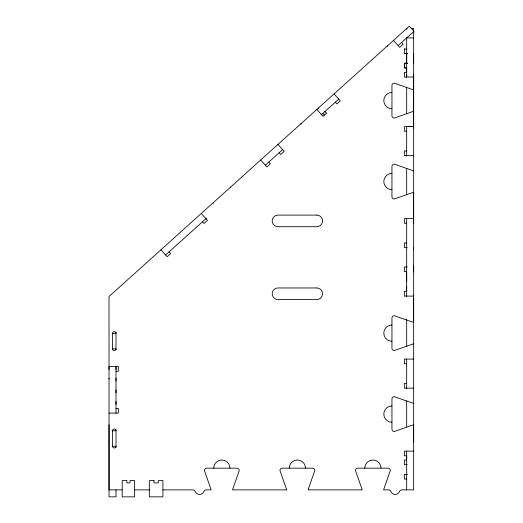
<?xml version="1.0" encoding="UTF-8"?>
<svg xmlns="http://www.w3.org/2000/svg" width="523" height="523" viewBox="0 0 523 523"><rect width="100%" height="100%" fill="white"/><g stroke="black" fill="none" stroke-linecap="round" stroke-linejoin="round"><path stroke-width="0.78" d="M109.026 424.807L109.026 489.874L122.205 489.874M109.026 379.07L109.026 378.299M109.026 369.486L109.026 366.577L118.329 366.577L118.329 371.225L116.001 371.225M116.001 404.364L116.001 401.455M116.001 392.734L116.001 389.831M116.001 381.11L116.001 378.201M116.001 369.486L116.001 366.577M406.665 76.986L406.665 74.547M406.665 63.42L406.665 53.732M413.647 271.875L413.647 265.821M413.647 248.863L413.647 247.497M413.647 223.432L413.647 192.346A2.327 2.327 0 0 0 412.98 192.444L394.264 198.995A2.327 2.327 0 0 1 391.943 196.668L391.943 166.438A2.327 2.327 0 0 1 394.264 164.117L412.98 170.661A2.327 2.327 0 0 0 413.647 170.76M413.647 128.357L413.647 74.547M413.647 63.1L413.647 53.411M413.647 442.19L413.647 424.885A2.321 2.321 0 0 0 412.98 424.977L394.264 431.527A2.327 2.327 0 0 1 391.943 429.2L391.943 398.971A2.327 2.327 0 0 1 394.264 396.65L412.98 403.2A2.327 2.327 0 0 0 413.647 403.292M165.614 254.969L206.52 218.143M265.213 165.294L282.616 149.624M321.135 114.942L338.754 99.082M398.153 45.599L413.994 31.334L409.326 26.15L109.006 296.554L109.026 496.85L116.001 496.85L116.001 489.731M326.581 113.171L323.031 116.368L316.807 109.457M407.103 28.51L406.665 28.51L406.665 29.242M411.464 28.51L413.647 28.51L413.647 489.874L401.762 489.874A2.327 2.327 0 0 0 399.572 491.424A4.648 4.648 0 0 1 390.805 491.424A2.327 2.327 0 0 0 388.609 489.874L383.705 489.874A2.327 2.327 0 0 1 383.804 489.208L390.354 470.497A2.327 2.327 0 0 0 388.027 468.17L357.797 468.17A2.327 2.327 0 0 0 355.47 470.497L362.021 489.208A2.321 2.321 0 0 1 362.119 489.874L308.171 489.874A2.327 2.327 0 0 1 308.269 489.208L314.82 470.497A2.327 2.327 0 0 0 312.493 468.17L282.263 468.17A2.327 2.327 0 0 0 279.936 470.497L286.486 489.208A2.321 2.321 0 0 1 286.584 489.874L232.637 489.874A2.334 2.334 0 0 1 232.735 489.208L239.286 470.497A2.327 2.327 0 0 0 236.958 468.17L206.729 468.17A2.327 2.327 0 0 0 204.401 470.497L210.952 489.208A2.321 2.321 0 0 1 211.05 489.874L206.147 489.874A2.327 2.327 0 0 0 203.95 491.424A4.648 4.648 0 0 1 195.184 491.424A2.327 2.327 0 0 0 192.994 489.874L162.895 489.874M406.665 37.931L413.647 37.931M404.344 49.084L406.665 49.084M404.344 53.411L407.247 53.411M406.665 53.627L407.103 53.627M407.247 53.732L404.344 53.732L404.344 48.763M407.247 63.1L404.344 63.1L404.344 67.748L406.665 67.748M406.665 63.316L407.103 63.316M407.247 63.42L404.344 63.42L404.344 68.075L406.672 68.075L406.665 72.337L404.344 72.337L404.344 76.986L413.647 76.986M407.979 126.54L408.411 126.54M409.718 126.54L410.156 126.54M411.464 126.54L411.902 126.54M413.209 126.54L413.647 126.54L404.344 126.54L404.344 131.188L406.672 131.188M406.672 150.957L404.344 150.957L404.344 155.606L413.647 155.606L413.647 156.554M413.647 218.588L404.344 218.588L404.344 223.236L406.672 223.236M406.672 242.999L404.344 242.999L404.344 247.654L407.247 247.654M407.247 267.031L404.344 267.031L404.344 271.679L406.672 271.679L406.665 291.448L404.344 291.448L404.344 296.096L413.647 296.096L413.647 322.331A2.327 2.327 0 0 1 412.98 322.233L394.264 315.683A2.327 2.327 0 0 0 391.943 318.01L391.943 348.24A2.327 2.327 0 0 0 394.264 350.567L412.98 344.016A2.321 2.321 0 0 1 413.647 343.918M112.079 333.386L116.001 333.386A1.746 1.746 0 0 0 114.256 331.647A1.746 1.746 0 0 0 112.51 333.386L112.51 348.893A1.746 1.746 0 0 0 114.256 350.639A1.746 1.746 0 0 0 116.001 348.893L112.079 348.893M413.647 359.072L404.344 359.072L404.344 363.727L406.665 363.727M406.665 383.49L404.344 383.49L404.344 388.138L413.647 388.138M116.001 408.43L118.329 408.43L118.329 413.085L109.026 413.085M112.079 430.769L116.001 430.769A1.746 1.746 0 0 0 114.256 429.023A1.746 1.746 0 0 0 112.51 430.769L112.51 446.269A1.746 1.746 0 0 0 114.256 448.015A1.746 1.746 0 0 0 116.001 446.269L112.079 446.269M413.647 451.12L404.344 451.12L404.344 455.768L406.665 455.768L406.665 460.031L404.344 460.031L404.344 464.685L407.247 464.685M407.247 474.374L404.344 474.374L404.344 479.022L406.665 479.022M406.665 474.662L407.103 474.662M134.64 489.874L149.33 489.874M401.605 42.487L403.161 44.213L399.709 47.325L393.486 40.415M387.321 45.965L387.706 46.397M334.086 93.898L340.31 100.808L336.851 103.92L335.295 102.194M324.927 111.53L326.483 113.256M318.193 108.202L318.585 108.634M322.868 113.386L324.423 115.112M300.915 123.761L301.307 124.193M277.948 144.44L284.172 151.35L280.72 154.462L279.164 152.736M268.796 162.071L270.352 163.797L266.893 166.909L260.67 159.999M230.401 187.254L230.793 187.685M213.123 202.813L213.508 203.244M201.27 213.482L207.494 220.392L204.042 223.504L202.486 221.778M169.073 251.857L170.629 253.59L167.177 256.701L160.947 249.785M406.665 37.316L406.665 77.273M406.665 87.269L406.665 113.837M406.665 126.252L406.665 156.187M406.665 168.393L406.665 194.412M406.665 218.294L406.665 281.564M406.665 286.408L406.665 296.384M406.665 319.455L406.665 346.291M406.665 359.072L406.665 388.432M406.665 400.906L406.665 426.873M406.665 451.12L406.665 489.874M116.001 332.229L116.001 349.763M116.001 366.283L116.001 413.373M116.001 429.605L116.001 447.433M413.647 89.799A2.327 2.327 0 0 1 412.98 89.701L394.264 83.15A2.327 2.327 0 0 0 391.943 85.478L391.943 115.707A2.327 2.327 0 0 0 394.264 118.035L412.98 111.484A2.321 2.321 0 0 1 413.647 111.386M391.943 108.732A8.139 8.139 0 0 1 383.804 100.593A8.139 8.139 0 0 1 391.943 92.453M391.943 189.692A8.139 8.139 0 0 1 383.804 181.553A8.139 8.139 0 0 1 391.943 173.414M391.943 341.264A8.139 8.139 0 0 1 383.804 333.125A8.139 8.139 0 0 1 391.943 324.986M391.943 422.224A8.139 8.139 0 0 1 383.804 414.092A8.139 8.139 0 0 1 391.943 405.953M364.773 468.17A8.139 8.139 0 0 1 372.912 460.031A8.139 8.139 0 0 1 381.051 468.17M289.239 468.17A8.139 8.139 0 0 1 297.378 460.031A8.139 8.139 0 0 1 305.517 468.17M213.704 468.17A8.139 8.139 0 0 1 221.844 460.031A8.139 8.139 0 0 1 229.983 468.17M316.755 215.097L278.001 215.097A5.812 5.812 0 0 0 272.189 220.909A5.812 5.812 0 0 0 278.001 226.721L316.755 226.721A5.812 5.812 0 0 0 322.567 220.909A5.812 5.812 0 0 0 316.755 215.097M316.755 287.957L278.001 287.957A5.812 5.812 0 0 0 272.189 293.769A5.812 5.812 0 0 0 278.001 299.581L316.755 299.581A5.812 5.812 0 0 0 322.567 293.769A5.812 5.812 0 0 0 316.755 287.957M126.854 480.572L122.205 480.572L122.199 496.85L134.64 496.85L134.64 480.572L129.985 480.572L129.985 482.899L126.854 482.899L126.854 480.572M153.984 480.572L149.33 480.572L149.33 496.85L162.895 496.85L162.895 480.572L158.247 480.572L158.247 482.899L153.984 482.899L153.984 480.572"/></g></svg>
